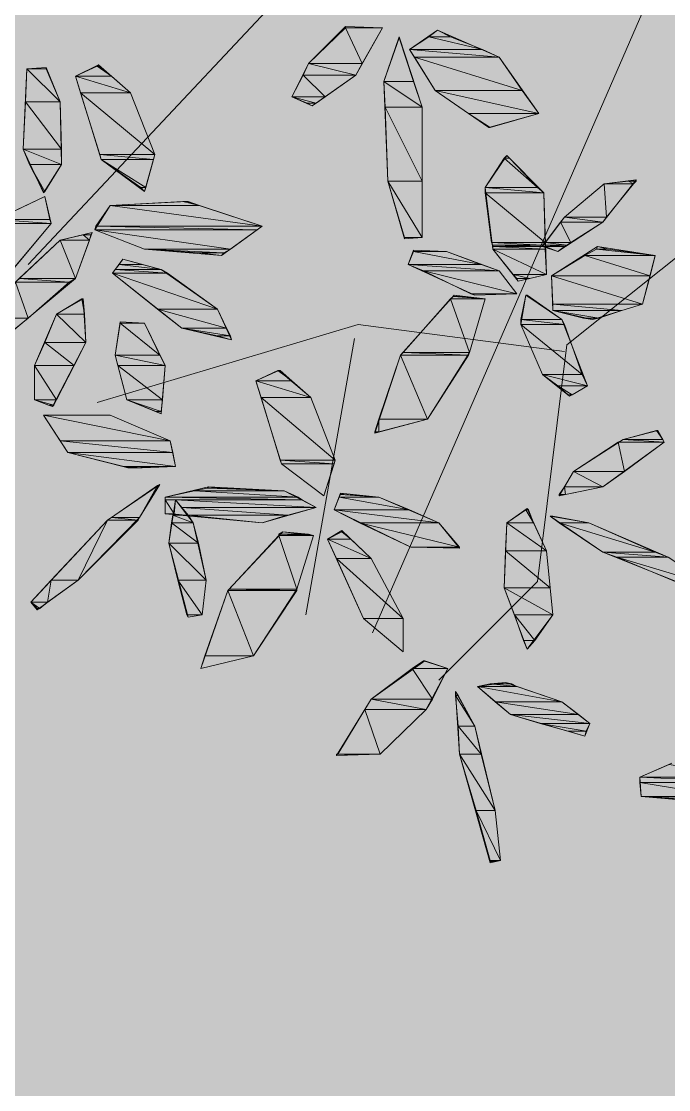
# Model space of a CAD drawing. Header units: metres. Extents: x 349703 to 349913, y 9282546 to 9282694.
# Drawn here: x 349734.64 to 349735.564, y 9282613.149 to 9282614.676 of the extents above; entities that cross this region are included whole.
import ezdxf

# ---------------------------------------------------------------- set-up
doc = ezdxf.new("R2010")
doc.units = ezdxf.units.M
doc.header["$LTSCALE"] = 0.25
doc.layers.add('AREA-VERDE', color=3, linetype='CONTINUOUS', lineweight=9)
doc.layers.add('ARQ-FONDO', color=253, linetype='CONTINUOUS', lineweight=9)

# ---------------------------------------------------------------- blocks, each defined once
blk = doc.blocks.new('ARBOL 1')
at = {"layer": 'ARQ-FONDO', "linetype": 'Continuous', "lineweight": -2}
for p, q in [((348214.4349, 9282663.469), (348213.9944, 9282662.4564)), ((348213.8427, 9282663.3447), (348213.5028, 9282662.9828)), ((348214.8461, 9282663.3264), (348214.2722, 9282662.8677)), ((348213.956, 9282663.3228), (348213.903, 9282663.2698)), ((348214.009, 9282663.3209), (348213.956, 9282663.3228)), ((348213.9707, 9282663.2533), (348214.009, 9282663.3209)), ((348214.0109, 9282663.2442), (348214.0328, 9282663.3081)), ((348214.0328, 9282663.3081), (348214.0657, 9282663.2076)), ((348214.0474, 9282663.2899), (348214.0876, 9282663.3173)), ((348214.0876, 9282663.3173), (348214.1754, 9282663.2789)), ((348214.084, 9282663.2314), (348214.0474, 9282663.2899)), ((348214.1754, 9282663.2789), (348214.232, 9282663.1985)), ((348213.4955, 9282663.1473), (348213.5009, 9282663.2624)), ((348213.5009, 9282663.2624), (348213.5284, 9282663.2643)), ((348213.5284, 9282663.2643), (348213.5485, 9282663.2149)), ((348213.5704, 9282663.2515), (348213.6033, 9282663.2679)), ((348213.6033, 9282663.2679), (348213.649, 9282663.2277)), ((348213.903, 9282663.2698), (348213.8793, 9282663.2222)), ((348213.607, 9282663.1327), (348213.5704, 9282663.2515)), ((348213.9085, 9282663.2094), (348213.9707, 9282663.2533)), ((348214.0164, 9282663.1016), (348214.0109, 9282663.2442)), ((348213.649, 9282663.2277), (348213.6837, 9282663.14)), ((348213.8793, 9282663.2222), (348213.9085, 9282663.2094)), ((348214.1607, 9282663.1784), (348214.084, 9282663.2314)), ((348213.5485, 9282663.2149), (348213.5503, 9282663.1254)), ((348214.0657, 9282663.2076), (348214.0657, 9282663.0212)), ((348214.232, 9282663.1985), (348214.1607, 9282663.1784)), ((348213.5247, 9282663.0852), (348213.4955, 9282663.1473)), ((348213.6837, 9282663.14), (348213.6691, 9282663.087)), ((348213.5503, 9282663.1254), (348213.5247, 9282663.0852)), ((348213.6691, 9282663.087), (348213.607, 9282663.1327)), ((348214.1553, 9282663.0925), (348214.1863, 9282663.1382)), ((348214.1863, 9282663.1382), (348214.2393, 9282663.0852)), ((348214.0401, 9282663.0194), (348214.0164, 9282663.1016)), ((348214.3252, 9282663.0979), (348214.2686, 9282663.0504)), ((348214.3234, 9282663.0431), (348214.3709, 9282663.1034)), ((348214.3709, 9282663.1034), (348214.3252, 9282663.0979)), ((348213.4571, 9282663.0468), (348213.5265, 9282663.0797)), ((348213.5265, 9282663.0797), (348213.5357, 9282663.0413)), ((348214.1662, 9282663.0047), (348214.1553, 9282663.0925)), ((348214.2393, 9282663.0852), (348214.243, 9282662.9682)), ((348213.5978, 9282663.0322), (348213.6197, 9282663.0669)), ((348213.6197, 9282663.0669), (348213.7294, 9282663.0724)), ((348213.7294, 9282663.0724), (348213.8372, 9282663.0376)), ((348214.2686, 9282663.0504), (348214.2375, 9282663.0084)), ((348213.5357, 9282663.0413), (348213.4644, 9282662.9554)), ((348213.8372, 9282663.0376), (348213.7788, 9282662.9956)), ((348214.2594, 9282663.0011), (348214.3234, 9282663.0431)), ((348213.5485, 9282663.0175), (348213.5942, 9282663.0285)), ((348213.5942, 9282663.0285), (348213.5704, 9282662.9627)), ((348213.6691, 9282663.0047), (348213.5978, 9282663.0322)), ((348214.0657, 9282663.0212), (348214.0401, 9282663.0194)), ((348213.4845, 9282662.9572), (348213.5485, 9282663.0175)), ((348213.7788, 9282662.9956), (348213.6691, 9282663.0047)), ((348214.0456, 9282662.9828), (348214.0529, 9282663.0029)), ((348214.0529, 9282663.0029), (348214.1004, 9282663.0011)), ((348214.2028, 9282662.959), (348214.1662, 9282663.0047)), ((348214.2375, 9282663.0084), (348214.2594, 9282663.0011)), ((348214.2503, 9282662.9664), (348214.3161, 9282663.0084)), ((348214.3161, 9282663.0084), (348214.3983, 9282662.9956)), ((348213.6234, 9282662.97), (348213.638, 9282662.9901)), ((348213.638, 9282662.9901), (348213.6929, 9282662.9755)), ((348214.1004, 9282663.0011), (348214.1754, 9282662.9737)), ((348214.3983, 9282662.9956), (348214.3801, 9282662.9261)), ((348213.6929, 9282662.9755), (348213.7733, 9282662.9188)), ((348214.1406, 9282662.9389), (348214.0456, 9282662.9828)), ((348214.1754, 9282662.9737), (348214.2009, 9282662.9408)), ((348213.5704, 9282662.9627), (348213.4808, 9282662.8878)), ((348213.7221, 9282662.8914), (348213.6234, 9282662.97)), ((348214.243, 9282662.9682), (348214.2028, 9282662.959)), ((348214.2521, 9282662.917), (348214.2503, 9282662.9664)), ((348213.543, 9282662.9115), (348213.5814, 9282662.9335)), ((348213.5814, 9282662.9335), (348213.585, 9282662.8713)), ((348214.1114, 9282662.9389), (348214.0346, 9282662.853)), ((348214.1553, 9282662.9335), (348214.1114, 9282662.9389)), ((348214.1333, 9282662.8567), (348214.1553, 9282662.9335)), ((348214.2009, 9282662.9408), (348214.1406, 9282662.9389)), ((348214.2064, 9282662.8969), (348214.2137, 9282662.9389)), ((348214.2137, 9282662.9389), (348214.2649, 9282662.9042)), ((348213.5119, 9282662.8384), (348213.543, 9282662.9115)), ((348213.7733, 9282662.9188), (348213.7934, 9282662.875)), ((348214.3088, 9282662.9042), (348214.2521, 9282662.917)), ((348214.3801, 9282662.9261), (348214.3088, 9282662.9042)), ((348213.9743, 9282662.8969), (348213.6015, 9282662.7854)), ((348213.6271, 9282662.853), (348213.6344, 9282662.9006)), ((348213.6344, 9282662.9006), (348213.6691, 9282662.8987)), ((348213.6691, 9282662.8987), (348213.6983, 9282662.8384)), ((348214.2686, 9282662.8585), (348213.9743, 9282662.8969)), ((348214.2375, 9282662.8256), (348214.2064, 9282662.8969)), ((348214.2649, 9282662.9042), (348214.3015, 9282662.8092)), ((348213.7934, 9282662.875), (348213.7221, 9282662.8914)), ((348213.585, 9282662.8713), (348213.5375, 9282662.7799)), ((348213.9688, 9282662.8768), (348213.8994, 9282662.482)), ((348214.2722, 9282662.8677), (348214.2302, 9282662.5295)), ((348213.6435, 9282662.7891), (348213.6271, 9282662.853)), ((348214.0346, 9282662.853), (348213.9981, 9282662.7416)), ((348214.073, 9282662.7617), (348214.1333, 9282662.8567)), ((348213.5119, 9282662.7891), (348213.5119, 9282662.8384)), ((348213.6983, 9282662.8384), (348213.6929, 9282662.769)), ((348213.8281, 9282662.8165), (348213.861, 9282662.8311)), ((348213.861, 9282662.8311), (348213.9067, 9282662.7927)), ((348214.2759, 9282662.7946), (348214.2375, 9282662.8256)), ((348213.8647, 9282662.6977), (348213.8281, 9282662.8165)), ((348214.3015, 9282662.8092), (348214.2759, 9282662.7946)), ((348213.5375, 9282662.7799), (348213.5119, 9282662.7891)), ((348213.6929, 9282662.769), (348213.6435, 9282662.7891)), ((348213.9067, 9282662.7927), (348213.9414, 9282662.7032)), ((348213.5247, 9282662.7671), (348213.5594, 9282662.7141)), ((348213.6197, 9282662.7671), (348213.5247, 9282662.7671)), ((348213.7056, 9282662.7306), (348213.6197, 9282662.7671)), ((348213.9981, 9282662.7416), (348214.073, 9282662.7617)), ((348214.402, 9282662.7452), (348214.3526, 9282662.7324)), ((348214.4111, 9282662.7288), (348214.402, 9282662.7452)), ((348213.713, 9282662.694), (348213.7056, 9282662.7306)), ((348214.3526, 9282662.7324), (348214.2814, 9282662.6867)), ((348214.3234, 9282662.6648), (348214.4111, 9282662.7288)), ((348213.5594, 9282662.7141), (348213.6472, 9282662.6922)), ((348213.925, 9282662.652), (348213.8647, 9282662.6977)), ((348213.9414, 9282662.7032), (348213.925, 9282662.652)), ((348213.6472, 9282662.6922), (348213.713, 9282662.694)), ((348214.2814, 9282662.6867), (348214.2613, 9282662.652)), ((348213.691, 9282662.6684), (348213.6161, 9282662.6173)), ((348213.6618, 9282662.6209), (348213.691, 9282662.6684)), ((348213.6983, 9282662.6502), (348213.7605, 9282662.6648)), ((348213.7605, 9282662.6648), (348213.8683, 9282662.6593)), ((348213.8683, 9282662.6593), (348213.914, 9282662.6355)), ((348213.9396, 9282662.6319), (348213.9487, 9282662.6557)), ((348213.9487, 9282662.6557), (348214.0036, 9282662.6502)), ((348214.2613, 9282662.652), (348214.3234, 9282662.6648)), ((348213.6983, 9282662.6264), (348213.6983, 9282662.6502)), ((348213.713, 9282662.6465), (348213.7038, 9282662.5844)), ((348213.7385, 9282662.6136), (348213.713, 9282662.6465)), ((348214.0036, 9282662.6502), (348214.0895, 9282662.6136)), ((348213.8372, 9282662.6136), (348213.6983, 9282662.6264)), ((348213.914, 9282662.6355), (348213.8372, 9282662.6136)), ((348214.0493, 9282662.5789), (348213.9396, 9282662.6319)), ((348214.2156, 9282662.6337), (348214.1863, 9282662.6136)), ((348214.243, 9282662.5734), (348214.2156, 9282662.6337)), ((348214.2485, 9282662.6228), (348214.3234, 9282662.5716)), ((348214.3033, 9282662.6136), (348214.2485, 9282662.6228)), ((348213.6161, 9282662.6173), (348213.5064, 9282662.5003)), ((348213.5741, 9282662.5314), (348213.6618, 9282662.6209)), ((348213.7568, 9282662.5314), (348213.7385, 9282662.6136)), ((348214.0895, 9282662.6136), (348214.1187, 9282662.5771)), ((348214.1863, 9282662.6136), (348214.1827, 9282662.5204)), ((348214.4166, 9282662.5643), (348214.3033, 9282662.6136)), ((348213.8665, 9282662.6008), (348213.7879, 9282662.5167)), ((348213.9103, 9282662.5953), (348213.8665, 9282662.6008)), ((348213.8866, 9282662.5186), (348213.9103, 9282662.5953)), ((348213.9305, 9282662.5899), (348213.9506, 9282662.6026)), ((348213.9506, 9282662.6026), (348213.9926, 9282662.5624)), ((348213.7038, 9282662.5844), (348213.7312, 9282662.4784)), ((348213.9816, 9282662.4765), (348213.9305, 9282662.5899)), ((348214.1187, 9282662.5771), (348214.0493, 9282662.5789)), ((348213.9926, 9282662.5624), (348214.0383, 9282662.4765)), ((348214.2521, 9282662.482), (348214.243, 9282662.5734)), ((348214.3234, 9282662.5716), (348214.4733, 9282662.5113)), ((348214.4788, 9282662.5241), (348214.4166, 9282662.5643)), ((348213.5156, 9282662.4893), (348213.5741, 9282662.5314)), ((348213.7513, 9282662.482), (348213.7568, 9282662.5314)), ((348214.2302, 9282662.5295), (348214.0895, 9282662.3888)), ((348213.7879, 9282662.5167), (348213.7495, 9282662.4053)), ((348213.8244, 9282662.4235), (348213.8866, 9282662.5186)), ((348214.1827, 9282662.5204), (348214.2156, 9282662.4327)), ((348213.5064, 9282662.5003), (348213.5156, 9282662.4893)), ((348213.7312, 9282662.4784), (348213.7513, 9282662.482)), ((348214.0383, 9282662.429), (348213.9816, 9282662.4765)), ((348214.0383, 9282662.4765), (348214.0383, 9282662.429)), ((348214.2156, 9282662.4327), (348214.2521, 9282662.482)), ((348213.7495, 9282662.4053), (348213.8244, 9282662.4235)), ((348214.0694, 9282662.4162), (348213.9926, 9282662.3614)), ((348214.1023, 9282662.4053), (348214.0694, 9282662.4162)), ((348214.0712, 9282662.3468), (348214.1023, 9282662.4053)), ((348214.1845, 9282662.3852), (348214.1443, 9282662.3797)), ((348214.1443, 9282662.3797), (348214.1918, 9282662.3395)), ((348214.2649, 9282662.3577), (348214.1845, 9282662.3852)), ((348214.1132, 9282662.3724), (348214.1187, 9282662.2828)), ((348214.1406, 9282662.323), (348214.1132, 9282662.3724)), ((348213.9926, 9282662.3614), (348213.9432, 9282662.281)), ((348214.0054, 9282662.2828), (348214.0712, 9282662.3468)), ((348214.3051, 9282662.3267), (348214.2649, 9282662.3577)), ((348214.1918, 9282662.3395), (348214.2978, 9282662.3084)), ((348214.1699, 9282662.2024), (348214.1406, 9282662.323)), ((348214.2978, 9282662.3084), (348214.3051, 9282662.3267)), ((348213.9432, 9282662.281), (348214.0054, 9282662.2828)), ((348214.1187, 9282662.2828), (348214.1626, 9282662.1275)), ((348214.3764, 9282662.2499), (348214.4221, 9282662.27)), ((348214.3782, 9282662.2225), (348214.3764, 9282662.2499)), ((348214.4806, 9282662.2134), (348214.3782, 9282662.2225)), ((348214.1772, 9282662.1311), (348214.1699, 9282662.2024)), ((348214.1626, 9282662.1275), (348214.1772, 9282662.1311))]:
    blk.add_line(p, q, dxfattribs=at)
for points in [[(348213.956, 9282663.3209), (348213.9798, 9282663.2698), (348213.903, 9282663.2698)], [(348213.956, 9282663.3228), (348214.009, 9282663.3209), (348213.956, 9282663.3209)], [(348214.009, 9282663.3209), (348213.956, 9282663.3209), (348213.9798, 9282663.2698)], [(348214.0328, 9282663.3081), (348214.0328, 9282663.3063), (348214.0328, 9282663.3063)], [(348214.0748, 9282663.3081), (348214.1516, 9282663.2899), (348214.0474, 9282663.2899)], [(348214.0876, 9282663.3173), (348214.1059, 9282663.3081), (348214.0748, 9282663.3081)], [(348214.1059, 9282663.3081), (348214.0748, 9282663.3081), (348214.1516, 9282663.2899)], [(348214.0328, 9282663.3063), (348214.0529, 9282663.2442), (348214.0109, 9282663.2442)], [(348214.0529, 9282663.2442), (348214.0328, 9282663.3063)], [(348214.1516, 9282663.2899), (348214.0474, 9282663.2899), (348214.1754, 9282663.2789)], [(348214.0474, 9282663.2899), (348214.1754, 9282663.2789), (348214.0547, 9282663.2789)], [(348214.1754, 9282663.2789), (348214.0547, 9282663.2789), (348214.2083, 9282663.2314)], [(348214.0547, 9282663.2789), (348214.2083, 9282663.2314), (348214.084, 9282663.2314)], [(348213.5009, 9282663.2624), (348213.5485, 9282663.2149), (348213.4991, 9282663.2149)], [(348213.5284, 9282663.2643), (348213.5284, 9282663.2624), (348213.5009, 9282663.2624)], [(348213.5284, 9282663.2624), (348213.5009, 9282663.2624), (348213.5485, 9282663.2149)], [(348213.6015, 9282663.2661), (348213.6216, 9282663.2515), (348213.5704, 9282663.2515)], [(348213.6033, 9282663.2679), (348213.6033, 9282663.2661), (348213.6015, 9282663.2661)], [(348213.6033, 9282663.2661), (348213.6015, 9282663.2661), (348213.6216, 9282663.2515)], [(348213.903, 9282663.2698), (348213.9707, 9282663.2533), (348213.8957, 9282663.2533)], [(348213.9798, 9282663.2698), (348213.903, 9282663.2698), (348213.9707, 9282663.2533)], [(348213.6216, 9282663.2515), (348213.5704, 9282663.2515), (348213.649, 9282663.2277)], [(348213.5704, 9282663.2515), (348213.649, 9282663.2277), (348213.5777, 9282663.2277)], [(348213.8957, 9282663.2533), (348213.9268, 9282663.2222), (348213.8793, 9282663.2222)], [(348213.9707, 9282663.2533), (348213.8957, 9282663.2533), (348213.9268, 9282663.2222)], [(348214.0529, 9282663.2442), (348214.0109, 9282663.2442), (348214.0657, 9282663.2076)], [(348214.0109, 9282663.2442), (348214.0657, 9282663.2076), (348214.0127, 9282663.2076)], [(348213.649, 9282663.2277), (348213.5777, 9282663.2277), (348213.6837, 9282663.14)], [(348213.5777, 9282663.2277), (348213.6837, 9282663.14), (348213.6051, 9282663.14)], [(348213.8793, 9282663.2222), (348213.9012, 9282663.2131), (348213.914, 9282663.2131)], [(348213.8793, 9282663.2222), (348213.9268, 9282663.2222), (348213.914, 9282663.2131)], [(348214.2083, 9282663.2314), (348214.084, 9282663.2314), (348214.232, 9282663.1985)], [(348214.084, 9282663.2314), (348214.232, 9282663.1985), (348214.1315, 9282663.1985)], [(348213.4991, 9282663.2149), (348213.5503, 9282663.1473), (348213.4955, 9282663.1473)], [(348213.5485, 9282663.2149), (348213.4991, 9282663.2149), (348213.5503, 9282663.1473)], [(348213.9012, 9282663.2131), (348213.914, 9282663.2131), (348213.9085, 9282663.2094)], [(348214.0657, 9282663.2076), (348214.0127, 9282663.2076), (348214.0657, 9282663.1016)], [(348214.0127, 9282663.2076), (348214.0657, 9282663.1016), (348214.0164, 9282663.1016)], [(348214.232, 9282663.1985), (348214.1315, 9282663.1985), (348214.1626, 9282663.1784)], [(348214.1315, 9282663.1985), (348214.1626, 9282663.1784), (348214.1607, 9282663.1784)], [(348214.1607, 9282663.1784), (348214.1626, 9282663.1784), (348214.1626, 9282663.1784)], [(348213.5503, 9282663.1473), (348213.4955, 9282663.1473), (348213.5503, 9282663.1254)], [(348213.4955, 9282663.1473), (348213.5503, 9282663.1254), (348213.5046, 9282663.1254)], [(348213.6837, 9282663.14), (348213.6051, 9282663.14), (348213.6819, 9282663.1327)], [(348213.6051, 9282663.14), (348213.6819, 9282663.1327), (348213.607, 9282663.1327)], [(348213.5046, 9282663.1254), (348213.5247, 9282663.087), (348213.5265, 9282663.087)], [(348213.5046, 9282663.1254), (348213.5503, 9282663.1254), (348213.5265, 9282663.087)], [(348213.6819, 9282663.1327), (348213.607, 9282663.1327), (348213.6709, 9282663.0925)], [(348213.607, 9282663.1327), (348213.6709, 9282663.0925), (348213.6636, 9282663.0925)], [(348214.1827, 9282663.1345), (348214.2302, 9282663.0925), (348214.1553, 9282663.0925)], [(348214.1863, 9282663.1382), (348214.19, 9282663.1345), (348214.1827, 9282663.1345)], [(348214.19, 9282663.1345), (348214.1827, 9282663.1345), (348214.2302, 9282663.0925)], [(348214.0657, 9282663.1016), (348214.0164, 9282663.1016), (348214.0657, 9282663.0212)], [(348214.0164, 9282663.1016), (348214.0657, 9282663.0212), (348214.0401, 9282663.0212)], [(348214.3252, 9282663.0979), (348214.3289, 9282663.0504), (348214.2686, 9282663.0504)], [(348214.36, 9282663.1016), (348214.3673, 9282663.0979), (348214.3252, 9282663.0979)], [(348214.3673, 9282663.0979), (348214.3252, 9282663.0979), (348214.3289, 9282663.0504)], [(348214.3709, 9282663.1034), (348214.3709, 9282663.1016), (348214.36, 9282663.1016)], [(348214.3709, 9282663.1016), (348214.36, 9282663.1016), (348214.3673, 9282663.0979)], [(348213.5265, 9282663.0797), (348213.5338, 9282663.0468), (348213.4571, 9282663.0468)], [(348213.5247, 9282663.087), (348213.5265, 9282663.087), (348213.5247, 9282663.0852)], [(348213.5265, 9282663.0797), (348213.5265, 9282663.0797)], [(348213.5338, 9282663.0468), (348213.5265, 9282663.0797)], [(348213.6636, 9282663.0925), (348213.6709, 9282663.0925), (348213.6691, 9282663.087)], [(348214.2302, 9282663.0925), (348214.1553, 9282663.0925), (348214.2393, 9282663.0852)], [(348214.1553, 9282663.0925), (348214.2393, 9282663.0852), (348214.1553, 9282663.0852)], [(348214.2393, 9282663.0852), (348214.1553, 9282663.0852), (348214.2412, 9282663.0139)], [(348214.1553, 9282663.0852), (348214.2412, 9282663.0139), (348214.1644, 9282663.0139)], [(348213.6197, 9282663.0669), (348213.8372, 9282663.0376), (348213.5996, 9282663.0376)], [(348213.7239, 9282663.0724), (348213.7477, 9282663.0669), (348213.6197, 9282663.0669)], [(348213.7477, 9282663.0669), (348213.6197, 9282663.0669), (348213.8372, 9282663.0376)], [(348213.7294, 9282663.0724), (348213.7312, 9282663.0724), (348213.7239, 9282663.0724)], [(348213.7312, 9282663.0724), (348213.7239, 9282663.0724), (348213.7477, 9282663.0669)], [(348214.2686, 9282663.0504), (348214.3234, 9282663.0431), (348214.2631, 9282663.0431)], [(348214.3289, 9282663.0504), (348214.2686, 9282663.0504), (348214.3234, 9282663.0431)], [(348213.4571, 9282663.0468), (348213.5357, 9282663.0413), (348213.4516, 9282663.0413)], [(348213.5357, 9282663.0413), (348213.4516, 9282663.0413), (348213.479, 9282662.9737)], [(348213.5338, 9282663.0468), (348213.4571, 9282663.0468), (348213.5357, 9282663.0413)], [(348213.5996, 9282663.0376), (348213.8299, 9282663.0322), (348213.5978, 9282663.0322)], [(348213.8372, 9282663.0376), (348213.5996, 9282663.0376), (348213.8299, 9282663.0322)], [(348214.2631, 9282663.0431), (348214.2777, 9282663.0139), (348214.2412, 9282663.0139)], [(348214.3234, 9282663.0431), (348214.2631, 9282663.0431), (348214.2777, 9282663.0139)], [(348213.5814, 9282663.0248), (348213.5905, 9282663.0175), (348213.5485, 9282663.0175)], [(348213.5942, 9282663.0285), (348213.5923, 9282663.0248), (348213.5814, 9282663.0248)], [(348213.5923, 9282663.0248), (348213.5814, 9282663.0248), (348213.5905, 9282663.0175)], [(348213.8299, 9282663.0322), (348213.5978, 9282663.0322), (348213.7916, 9282663.0047)], [(348213.5978, 9282663.0322), (348213.7916, 9282663.0047), (348213.6691, 9282663.0047)], [(348214.0401, 9282663.0212), (348214.0657, 9282663.0212), (348214.0401, 9282663.0194)], [(348213.5485, 9282663.0175), (348213.5704, 9282662.9627), (348213.49, 9282662.9627)], [(348213.5905, 9282663.0175), (348213.5485, 9282663.0175), (348213.5704, 9282662.9627)], [(348213.7916, 9282663.0047), (348213.6691, 9282663.0047), (348213.7824, 9282662.9993)], [(348213.6691, 9282663.0047), (348213.7824, 9282662.9993), (348213.7477, 9282662.9993)], [(348214.0529, 9282663.0029), (348214.1004, 9282663.0011), (348214.0529, 9282663.0011)], [(348214.2412, 9282663.0139), (348214.1644, 9282663.0139), (348214.2375, 9282663.0102)], [(348214.1644, 9282663.0139), (348214.2375, 9282663.0102), (348214.1662, 9282663.0102)], [(348214.2375, 9282663.0102), (348214.1662, 9282663.0102), (348214.2375, 9282663.0084)], [(348214.1662, 9282663.0102), (348214.2375, 9282663.0084), (348214.1662, 9282663.0084)], [(348214.2412, 9282663.0084), (348214.2412, 9282663.0084), (348214.1662, 9282663.0084)], [(348214.2412, 9282663.0084), (348214.1662, 9282663.0084), (348214.2375, 9282663.0084)], [(348214.1662, 9282663.0084), (348214.2412, 9282663.0084), (348214.2412, 9282663.0084)], [(348214.2412, 9282663.0084), (348214.2412, 9282663.0084), (348214.1662, 9282663.0084)], [(348214.2412, 9282663.0084), (348214.1662, 9282663.0084), (348214.2412, 9282663.0047)], [(348214.1662, 9282663.0084), (348214.2412, 9282663.0047), (348214.1662, 9282663.0047)], [(348214.2412, 9282663.0047), (348214.1662, 9282663.0047), (348214.243, 9282662.9682)], [(348214.1662, 9282663.0047), (348214.243, 9282662.9682), (348214.1955, 9282662.9682)], [(348214.2777, 9282663.0139), (348214.2412, 9282663.0139), (348214.2722, 9282663.0102)], [(348214.2412, 9282663.0139), (348214.2722, 9282663.0102), (348214.2412, 9282663.0102)], [(348214.2722, 9282663.0102), (348214.2412, 9282663.0102), (348214.2686, 9282663.0084)], [(348214.2412, 9282663.0102), (348214.2686, 9282663.0084), (348214.2412, 9282663.0084)], [(348214.2412, 9282663.0084), (348214.2686, 9282663.0084), (348214.2686, 9282663.0084)], [(348214.2686, 9282663.0084), (348214.2686, 9282663.0084), (348214.2412, 9282663.0084)], [(348214.2686, 9282663.0084), (348214.2412, 9282663.0084), (348214.2594, 9282663.0011)], [(348214.2412, 9282663.0084), (348214.2594, 9282663.0011), (348214.2594, 9282663.0011)], [(348214.3143, 9282663.0047), (348214.3983, 9282662.9956), (348214.2978, 9282662.9956)], [(348214.3161, 9282663.0084), (348214.3307, 9282663.0047), (348214.3143, 9282663.0047)], [(348214.3307, 9282663.0047), (348214.3143, 9282663.0047), (348214.3983, 9282662.9956)], [(348213.638, 9282662.9901), (348213.6654, 9282662.9828), (348213.6325, 9282662.9828)], [(348213.7477, 9282662.9993), (348213.7824, 9282662.9993), (348213.7788, 9282662.9956)], [(348214.0529, 9282663.0011), (348214.1498, 9282662.9828), (348214.0456, 9282662.9828)], [(348214.1004, 9282663.0011), (348214.0529, 9282663.0011), (348214.1498, 9282662.9828)], [(348214.2978, 9282662.9956), (348214.391, 9282662.9664), (348214.2503, 9282662.9664)], [(348214.2594, 9282663.0011), (348214.2594, 9282663.0011)], [(348214.3983, 9282662.9956), (348214.2978, 9282662.9956), (348214.391, 9282662.9664)], [(348213.6271, 9282662.9755), (348213.702, 9282662.97), (348213.6234, 9282662.97)], [(348213.6325, 9282662.9828), (348213.6929, 9282662.9755), (348213.6271, 9282662.9755)], [(348213.6929, 9282662.9755), (348213.6271, 9282662.9755), (348213.702, 9282662.97)], [(348213.6654, 9282662.9828), (348213.6325, 9282662.9828), (348213.6929, 9282662.9755)], [(348214.1498, 9282662.9828), (348214.0456, 9282662.9828), (348214.1754, 9282662.9737)], [(348214.0456, 9282662.9828), (348214.1754, 9282662.9737), (348214.0675, 9282662.9737)], [(348214.0675, 9282662.9737), (348214.1352, 9282662.9408), (348214.2009, 9282662.9408)], [(348214.0675, 9282662.9737), (348214.1754, 9282662.9737), (348214.2009, 9282662.9408)], [(348213.4845, 9282662.9572), (348213.5028, 9282662.906), (348213.4626, 9282662.906)], [(348213.49, 9282662.9627), (348213.5613, 9282662.9572), (348213.4845, 9282662.9572)], [(348213.5613, 9282662.9572), (348213.4845, 9282662.9572), (348213.5028, 9282662.906)], [(348213.5704, 9282662.9627), (348213.49, 9282662.9627), (348213.5613, 9282662.9572)], [(348213.702, 9282662.97), (348213.6234, 9282662.97), (348213.7733, 9282662.9188)], [(348213.6234, 9282662.97), (348213.7733, 9282662.9188), (348213.6874, 9282662.9188)], [(348214.1955, 9282662.9682), (348214.2009, 9282662.9627), (348214.2192, 9282662.9627)], [(348214.1955, 9282662.9682), (348214.243, 9282662.9682), (348214.2192, 9282662.9627)], [(348214.2009, 9282662.9627), (348214.2192, 9282662.9627), (348214.2028, 9282662.959)], [(348214.391, 9282662.9664), (348214.2503, 9282662.9664), (348214.3801, 9282662.9261)], [(348214.2503, 9282662.9664), (348214.3801, 9282662.9261), (348214.2521, 9282662.9261)], [(348213.5795, 9282662.9335), (348213.5832, 9282662.9115), (348213.543, 9282662.9115)], [(348213.5814, 9282662.9335), (348213.5795, 9282662.9335), (348213.5795, 9282662.9335)], [(348213.5814, 9282662.9335), (348213.5795, 9282662.9335), (348213.5832, 9282662.9115)], [(348214.1059, 9282662.9335), (348214.1333, 9282662.8567), (348214.0383, 9282662.8567)], [(348214.1096, 9282662.9371), (348214.1553, 9282662.9335), (348214.1059, 9282662.9335)], [(348214.1553, 9282662.9335), (348214.1059, 9282662.9335), (348214.1333, 9282662.8567)], [(348214.1114, 9282662.9389), (348214.1242, 9282662.9371), (348214.1096, 9282662.9371)], [(348214.1242, 9282662.9371), (348214.1096, 9282662.9371), (348214.1553, 9282662.9335)], [(348214.1352, 9282662.9408), (348214.2009, 9282662.9408), (348214.1406, 9282662.9389)], [(348214.2137, 9282662.9389), (348214.2649, 9282662.9042), (348214.2064, 9282662.9042)], [(348214.2137, 9282662.9389), (348214.2156, 9282662.9389), (348214.2156, 9282662.9389)], [(348214.2156, 9282662.9389), (348214.2137, 9282662.9389), (348214.2649, 9282662.9042)], [(348213.543, 9282662.9115), (348213.585, 9282662.8713), (348213.5265, 9282662.8713)], [(348213.5832, 9282662.9115), (348213.543, 9282662.9115), (348213.585, 9282662.8713)], [(348213.7733, 9282662.9188), (348213.6874, 9282662.9188), (348213.7861, 9282662.8914)], [(348213.6874, 9282662.9188), (348213.7861, 9282662.8914), (348213.7221, 9282662.8914)], [(348214.3801, 9282662.9261), (348214.2521, 9282662.9261), (348214.3508, 9282662.917)], [(348214.2521, 9282662.9261), (348214.3508, 9282662.917), (348214.2521, 9282662.917)], [(348214.3508, 9282662.917), (348214.2521, 9282662.917), (348214.3179, 9282662.906)], [(348214.2521, 9282662.917), (348214.3179, 9282662.906), (348214.296, 9282662.906)], [(348213.4626, 9282662.906), (348213.5028, 9282662.906), (348213.4827, 9282662.8896)], [(348213.6344, 9282662.8987), (348213.691, 9282662.853), (348213.6271, 9282662.853)], [(348213.6344, 9282662.9006), (348213.6691, 9282662.8987), (348213.6344, 9282662.8987)], [(348213.6691, 9282662.8987), (348213.6344, 9282662.8987), (348213.691, 9282662.853)], [(348214.2649, 9282662.9042), (348214.2064, 9282662.9042), (348214.2686, 9282662.8969)], [(348214.2064, 9282662.9042), (348214.2686, 9282662.8969), (348214.2064, 9282662.8969)], [(348214.2686, 9282662.8969), (348214.2064, 9282662.8969), (348214.2942, 9282662.8256)], [(348214.2064, 9282662.8969), (348214.2942, 9282662.8256), (348214.2375, 9282662.8256)], [(348214.296, 9282662.906), (348214.3179, 9282662.906), (348214.3088, 9282662.9042)], [(348213.7221, 9282662.8914), (348213.7733, 9282662.8805), (348213.7916, 9282662.8805)], [(348213.7221, 9282662.8914), (348213.7861, 9282662.8914), (348213.7916, 9282662.8805)], [(348213.7733, 9282662.8805), (348213.7916, 9282662.8805), (348213.7934, 9282662.875)], [(348213.5265, 9282662.8713), (348213.5686, 9282662.8384), (348213.5119, 9282662.8384)], [(348213.585, 9282662.8713), (348213.5265, 9282662.8713), (348213.5686, 9282662.8384)], [(348213.691, 9282662.853), (348213.6271, 9282662.853), (348213.6983, 9282662.8384)], [(348213.6271, 9282662.853), (348213.6983, 9282662.8384), (348213.6307, 9282662.8384)], [(348214.0346, 9282662.853), (348214.073, 9282662.7617), (348214.0036, 9282662.7617)], [(348214.0383, 9282662.8567), (348214.1315, 9282662.853), (348214.0346, 9282662.853)], [(348214.1315, 9282662.853), (348214.0346, 9282662.853), (348214.073, 9282662.7617)], [(348214.1333, 9282662.8567), (348214.0383, 9282662.8567), (348214.1315, 9282662.853)], [(348213.5686, 9282662.8384), (348213.5119, 9282662.8384), (348213.543, 9282662.7891)], [(348213.5119, 9282662.8384), (348213.543, 9282662.7891), (348213.5119, 9282662.7891)], [(348213.6983, 9282662.8384), (348213.6307, 9282662.8384), (348213.6947, 9282662.7891)], [(348213.6307, 9282662.8384), (348213.6947, 9282662.7891), (348213.6435, 9282662.7891)], [(348213.8592, 9282662.8311), (348213.8793, 9282662.8165), (348213.8281, 9282662.8165)], [(348213.861, 9282662.8311), (348213.8628, 9282662.8311), (348213.8592, 9282662.8311)], [(348213.8628, 9282662.8311), (348213.8592, 9282662.8311), (348213.8793, 9282662.8165)], [(348214.2942, 9282662.8256), (348214.2375, 9282662.8256), (348214.3015, 9282662.8092)], [(348214.2375, 9282662.8256), (348214.3015, 9282662.8092), (348214.2594, 9282662.8092)], [(348213.8793, 9282662.8165), (348213.8281, 9282662.8165), (348213.9067, 9282662.7927)], [(348213.8281, 9282662.8165), (348213.9067, 9282662.7927), (348213.8354, 9282662.7927)], [(348214.3015, 9282662.8092), (348214.2594, 9282662.8092), (348214.2795, 9282662.7964)], [(348214.2594, 9282662.8092), (348214.2795, 9282662.7964), (348214.2741, 9282662.7964)], [(348213.543, 9282662.7891), (348213.5119, 9282662.7891), (348213.5393, 9282662.7818)], [(348213.5119, 9282662.7891), (348213.5393, 9282662.7818), (348213.532, 9282662.7818)], [(348213.6947, 9282662.7891), (348213.6435, 9282662.7891), (348213.6929, 9282662.7726)], [(348213.6435, 9282662.7891), (348213.6929, 9282662.7726), (348213.6855, 9282662.7726)], [(348213.9067, 9282662.7927), (348213.8354, 9282662.7927), (348213.9414, 9282662.7032)], [(348213.8354, 9282662.7927), (348213.9414, 9282662.7032), (348213.8628, 9282662.7032)], [(348214.2741, 9282662.7964), (348214.2795, 9282662.7964), (348214.2759, 9282662.7946)], [(348213.532, 9282662.7818), (348213.5393, 9282662.7818), (348213.5375, 9282662.7799)], [(348213.5247, 9282662.7671), (348213.6197, 9282662.7671), (348213.6197, 9282662.7671)], [(348213.6197, 9282662.7671), (348213.5247, 9282662.7671), (348213.7056, 9282662.7306)], [(348213.5247, 9282662.7671), (348213.7056, 9282662.7306), (348213.5485, 9282662.7306)], [(348213.6855, 9282662.7726), (348213.6929, 9282662.7726), (348213.6929, 9282662.769)], [(348214.0036, 9282662.7617), (348214.0036, 9282662.7434), (348213.9981, 9282662.7434)], [(348214.073, 9282662.7617), (348214.0036, 9282662.7617), (348214.0036, 9282662.7434)], [(348213.9981, 9282662.7434), (348214.0036, 9282662.7434), (348213.9981, 9282662.7416)], [(348214.4002, 9282662.7452), (348214.4093, 9282662.7324), (348214.3526, 9282662.7324)], [(348214.402, 9282662.7452), (348214.4002, 9282662.7452), (348214.4002, 9282662.7452)], [(348214.402, 9282662.7452), (348214.4002, 9282662.7452), (348214.4093, 9282662.7324)], [(348213.7056, 9282662.7306), (348213.5485, 9282662.7306), (348213.7093, 9282662.7141)], [(348213.5485, 9282662.7306), (348213.7093, 9282662.7141), (348213.5594, 9282662.7141)], [(348214.3453, 9282662.7288), (348214.3545, 9282662.6867), (348214.2814, 9282662.6867)], [(348214.3526, 9282662.7324), (348214.4111, 9282662.7288), (348214.3453, 9282662.7288)], [(348214.4111, 9282662.7288), (348214.3453, 9282662.7288), (348214.3545, 9282662.6867)], [(348214.4093, 9282662.7324), (348214.3526, 9282662.7324), (348214.4111, 9282662.7288)], [(348213.7093, 9282662.7141), (348213.5594, 9282662.7141), (348213.713, 9282662.694)], [(348213.5594, 9282662.7141), (348213.713, 9282662.694), (348213.638, 9282662.694)], [(348213.9414, 9282662.7032), (348213.8628, 9282662.7032), (348213.9396, 9282662.6977)], [(348213.8628, 9282662.7032), (348213.9396, 9282662.6977), (348213.8647, 9282662.6977)], [(348213.9396, 9282662.6977), (348213.8647, 9282662.6977), (348213.925, 9282662.652)], [(348213.8647, 9282662.6977), (348213.925, 9282662.652), (348213.925, 9282662.652)], [(348213.713, 9282662.694), (348213.638, 9282662.694), (348213.6654, 9282662.6922)], [(348213.638, 9282662.694), (348213.6654, 9282662.6922), (348213.6453, 9282662.6922)], [(348213.6453, 9282662.6922), (348213.6654, 9282662.6922), (348213.6472, 9282662.6922)], [(348214.2814, 9282662.6867), (348214.3234, 9282662.6648), (348214.2686, 9282662.6648)], [(348214.3545, 9282662.6867), (348214.2814, 9282662.6867), (348214.3234, 9282662.6648)], [(348213.691, 9282662.6684), (348213.6892, 9282662.6666), (348213.6874, 9282662.6666)], [(348213.6874, 9282662.6666), (348213.6618, 9282662.6209), (348213.6216, 9282662.6209)], [(348213.6892, 9282662.6666), (348213.6874, 9282662.6666), (348213.6618, 9282662.6209)], [(348213.7404, 9282662.6593), (348213.8884, 9282662.6502), (348213.6983, 9282662.6502)], [(348213.7587, 9282662.663), (348213.8683, 9282662.6593), (348213.7404, 9282662.6593)], [(348213.8683, 9282662.6593), (348213.7404, 9282662.6593), (348213.8884, 9282662.6502)], [(348213.7605, 9282662.6648), (348213.7769, 9282662.663), (348213.7587, 9282662.663)], [(348213.7769, 9282662.663), (348213.7587, 9282662.663), (348213.8683, 9282662.6593)], [(348213.925, 9282662.652), (348213.925, 9282662.652)], [(348213.9487, 9282662.6538), (348214.0036, 9282662.6502), (348213.9469, 9282662.6502)], [(348213.9487, 9282662.6557), (348213.9542, 9282662.6538), (348213.9487, 9282662.6538)], [(348213.9542, 9282662.6538), (348213.9487, 9282662.6538), (348214.0036, 9282662.6502)], [(348214.2686, 9282662.6648), (348214.2704, 9282662.6538), (348214.2613, 9282662.6538)], [(348214.2613, 9282662.6538), (348214.2704, 9282662.6538), (348214.2613, 9282662.652)], [(348214.3234, 9282662.6648), (348214.2686, 9282662.6648), (348214.2704, 9282662.6538)], [(348213.8884, 9282662.6502), (348213.6983, 9282662.6502), (348213.8939, 9282662.6465)], [(348213.6983, 9282662.6502), (348213.8939, 9282662.6465), (348213.6983, 9282662.6465)], [(348213.6983, 9282662.6465), (348213.6983, 9282662.6264), (348213.7111, 9282662.6264)], [(348213.6983, 9282662.6465), (348213.713, 9282662.6465), (348213.7111, 9282662.6264)], [(348213.8939, 9282662.6465), (348213.713, 9282662.6465), (348213.914, 9282662.6355)], [(348213.713, 9282662.6465), (348213.914, 9282662.6355), (348213.7221, 9282662.6355)], [(348213.9469, 9282662.6502), (348214.0474, 9282662.6319), (348213.9396, 9282662.6319)], [(348214.0036, 9282662.6502), (348213.9469, 9282662.6502), (348214.0474, 9282662.6319)], [(348213.6983, 9282662.6264), (348213.7111, 9282662.6264), (348213.7093, 9282662.6264)], [(348213.7093, 9282662.6246), (348213.7385, 9282662.6136), (348213.7075, 9282662.6136)], [(348213.7093, 9282662.6264), (348213.7276, 9282662.6246), (348213.7093, 9282662.6246)], [(348213.7312, 9282662.6246), (348213.7312, 9282662.6246), (348213.7093, 9282662.6246)], [(348213.7312, 9282662.6246), (348213.7093, 9282662.6246), (348213.7276, 9282662.6246)], [(348213.7312, 9282662.6246), (348213.7093, 9282662.6246), (348213.7385, 9282662.6136)], [(348213.914, 9282662.6355), (348213.7221, 9282662.6355), (348213.8738, 9282662.6246)], [(348213.7221, 9282662.6355), (348213.8738, 9282662.6246), (348213.7312, 9282662.6246)], [(348213.872, 9282662.6246), (348213.872, 9282662.6246), (348213.7312, 9282662.6246)], [(348213.872, 9282662.6246), (348213.7312, 9282662.6246), (348213.8738, 9282662.6246)], [(348213.8372, 9282662.6136), (348213.8372, 9282662.6136), (348213.7312, 9282662.6246)], [(348213.8372, 9282662.6136), (348213.7312, 9282662.6246), (348213.872, 9282662.6246)], [(348214.0474, 9282662.6319), (348213.9396, 9282662.6319), (348214.0895, 9282662.6136)], [(348213.9396, 9282662.6319), (348214.0895, 9282662.6136), (348213.9761, 9282662.6136)], [(348214.2137, 9282662.6319), (348214.2247, 9282662.6136), (348214.1863, 9282662.6136)], [(348214.2156, 9282662.6337), (348214.2174, 9282662.6319), (348214.2137, 9282662.6319)], [(348214.2174, 9282662.6319), (348214.2137, 9282662.6319), (348214.2247, 9282662.6136)], [(348214.2485, 9282662.6228), (348214.2521, 9282662.6228), (348214.2521, 9282662.6228)], [(348214.2521, 9282662.6228), (348214.2485, 9282662.6228), (348214.3033, 9282662.6136)], [(348214.2485, 9282662.6228), (348214.3033, 9282662.6136), (348214.2613, 9282662.6136)], [(348213.6161, 9282662.6173), (348213.5741, 9282662.5314), (348213.5357, 9282662.5314)], [(348213.66, 9282662.6173), (348213.6161, 9282662.6173), (348213.5741, 9282662.5314)], [(348213.6216, 9282662.6209), (348213.66, 9282662.6173), (348213.6161, 9282662.6173)], [(348213.6618, 9282662.6209), (348213.6216, 9282662.6209), (348213.66, 9282662.6173)], [(348213.7075, 9282662.6136), (348213.7459, 9282662.5844), (348213.7038, 9282662.5844)], [(348213.7385, 9282662.6136), (348213.7075, 9282662.6136), (348213.7459, 9282662.5844)], [(348213.8372, 9282662.6136), (348213.8372, 9282662.6136)], [(348213.9761, 9282662.6136), (348214.0493, 9282662.5789), (348214.1187, 9282662.5789)], [(348213.9761, 9282662.6136), (348214.0895, 9282662.6136), (348214.1187, 9282662.5789)], [(348214.1863, 9282662.6136), (348214.243, 9282662.5734), (348214.1845, 9282662.5734)], [(348214.2247, 9282662.6136), (348214.1863, 9282662.6136), (348214.243, 9282662.5734)], [(348214.3033, 9282662.6136), (348214.2613, 9282662.6136), (348214.3983, 9282662.5716)], [(348214.2613, 9282662.6136), (348214.3983, 9282662.5716), (348214.3234, 9282662.5716)], [(348213.861, 9282662.5953), (348213.8866, 9282662.5186), (348213.7897, 9282662.5186)], [(348213.8665, 9282662.6008), (348213.903, 9282662.5972), (348213.861, 9282662.5972)], [(348213.903, 9282662.5972), (348213.861, 9282662.5972), (348213.9103, 9282662.5953)], [(348213.861, 9282662.5972), (348213.9103, 9282662.5953), (348213.861, 9282662.5953)], [(348213.9103, 9282662.5953), (348213.861, 9282662.5953), (348213.8866, 9282662.5186)], [(348213.9506, 9282662.6008), (348213.9634, 9282662.5899), (348213.9305, 9282662.5899)], [(348213.9506, 9282662.6026), (348213.9506, 9282662.6008), (348213.9506, 9282662.6008)], [(348213.9634, 9282662.5899), (348213.9506, 9282662.6008)], [(348213.7459, 9282662.5844), (348213.7038, 9282662.5844), (348213.7568, 9282662.5314)], [(348213.7038, 9282662.5844), (348213.7568, 9282662.5314), (348213.7166, 9282662.5314)], [(348213.9634, 9282662.5899), (348213.9305, 9282662.5899), (348213.9926, 9282662.5624)], [(348213.9305, 9282662.5899), (348213.9926, 9282662.5624), (348213.9432, 9282662.5624)], [(348214.0493, 9282662.5789), (348214.1187, 9282662.5789), (348214.1187, 9282662.5771)], [(348213.9926, 9282662.5624), (348213.9432, 9282662.5624), (348214.0383, 9282662.4765)], [(348213.9432, 9282662.5624), (348214.0383, 9282662.4765), (348213.9816, 9282662.4765)], [(348214.1845, 9282662.5734), (348214.2485, 9282662.5204), (348214.1827, 9282662.5204)], [(348214.243, 9282662.5734), (348214.1845, 9282662.5734), (348214.2485, 9282662.5204)], [(348214.3983, 9282662.5716), (348214.3234, 9282662.5716), (348214.4166, 9282662.5643)], [(348214.3234, 9282662.5716), (348214.4166, 9282662.5643), (348214.3435, 9282662.5643)], [(348214.4166, 9282662.5643), (348214.3435, 9282662.5643), (348214.4788, 9282662.5241)], [(348214.3435, 9282662.5643), (348214.4788, 9282662.5241), (348214.4404, 9282662.5241)], [(348213.5357, 9282662.5314), (348213.5302, 9282662.5003), (348213.5064, 9282662.5003)], [(348213.5741, 9282662.5314), (348213.5357, 9282662.5314), (348213.5302, 9282662.5003)], [(348213.7166, 9282662.5314), (348213.7294, 9282662.482), (348213.7513, 9282662.482)], [(348213.7166, 9282662.5314), (348213.7568, 9282662.5314), (348213.7513, 9282662.482)], [(348213.7879, 9282662.5167), (348213.8244, 9282662.4235), (348213.755, 9282662.4235)], [(348213.7897, 9282662.5186), (348213.8866, 9282662.5167), (348213.7879, 9282662.5167)], [(348213.8866, 9282662.5167), (348213.7879, 9282662.5167), (348213.8244, 9282662.4235)], [(348213.8866, 9282662.5186), (348213.7897, 9282662.5186), (348213.8866, 9282662.5167)], [(348214.2485, 9282662.5204), (348214.1827, 9282662.5204), (348214.2521, 9282662.482)], [(348214.1827, 9282662.5204), (348214.2521, 9282662.482), (348214.1973, 9282662.482)], [(348213.5302, 9282662.5003), (348213.5064, 9282662.5003), (348213.5192, 9282662.4912)], [(348213.5064, 9282662.5003), (348213.5192, 9282662.4912), (348213.5156, 9282662.4912)], [(348213.5156, 9282662.4912), (348213.5192, 9282662.4912), (348213.5156, 9282662.4893)], [(348213.7294, 9282662.482), (348213.7513, 9282662.482), (348213.7312, 9282662.4784)], [(348214.0383, 9282662.4765), (348213.9816, 9282662.4765)], [(348213.9816, 9282662.4765), (348214.0383, 9282662.4765), (348214.0383, 9282662.4765)], [(348214.0383, 9282662.429), (348214.0383, 9282662.429), (348213.9816, 9282662.4765)], [(348214.0383, 9282662.429), (348213.9816, 9282662.4765), (348214.0383, 9282662.4765)], [(348214.2521, 9282662.482), (348214.1973, 9282662.482), (348214.2265, 9282662.4455)], [(348214.1973, 9282662.482), (348214.2265, 9282662.4455), (348214.2101, 9282662.4455)], [(348214.2101, 9282662.4455), (348214.2265, 9282662.4455), (348214.2156, 9282662.4327)], [(348213.7495, 9282662.4053), (348213.7495, 9282662.4053), (348213.755, 9282662.4235)], [(348213.7495, 9282662.4053), (348213.755, 9282662.4235), (348213.8244, 9282662.4235)], [(348214.0383, 9282662.429), (348214.0383, 9282662.429)], [(348214.0675, 9282662.4162), (348214.1023, 9282662.4053), (348214.0511, 9282662.4053)], [(348214.0694, 9282662.4162), (348214.0675, 9282662.4162), (348214.0675, 9282662.4162)], [(348214.0694, 9282662.4162), (348214.0675, 9282662.4162), (348214.1023, 9282662.4053)], [(348213.7495, 9282662.4053), (348213.7495, 9282662.4053)], [(348214.0511, 9282662.4053), (348214.0803, 9282662.3614), (348213.9926, 9282662.3614)], [(348214.1023, 9282662.4053), (348214.0511, 9282662.4053), (348214.0803, 9282662.3614)], [(348214.1626, 9282662.3833), (348214.2009, 9282662.3797), (348214.1443, 9282662.3797)], [(348214.2009, 9282662.3797), (348214.1443, 9282662.3797), (348214.2649, 9282662.3577)], [(348214.1443, 9282662.3797), (348214.2649, 9282662.3577), (348214.1699, 9282662.3577)], [(348214.1845, 9282662.3852), (348214.1936, 9282662.3833), (348214.1626, 9282662.3833)], [(348214.1936, 9282662.3833), (348214.1626, 9282662.3833), (348214.2009, 9282662.3797)], [(348214.1132, 9282662.3724), (348214.1169, 9282662.3669), (348214.1132, 9282662.3669)], [(348214.1169, 9282662.3669), (348214.1132, 9282662.3669), (348214.1406, 9282662.323)], [(348214.1132, 9282662.3669), (348214.1406, 9282662.323), (348214.1169, 9282662.323)], [(348213.9835, 9282662.3468), (348214.0054, 9282662.2828), (348213.9451, 9282662.2828)], [(348213.9926, 9282662.3614), (348214.0712, 9282662.3468), (348213.9835, 9282662.3468)], [(348214.0712, 9282662.3468), (348213.9835, 9282662.3468), (348214.0054, 9282662.2828)], [(348214.0803, 9282662.3614), (348213.9926, 9282662.3614), (348214.0712, 9282662.3468)], [(348214.2649, 9282662.3577), (348214.1699, 9282662.3577), (348214.2887, 9282662.3395)], [(348214.1699, 9282662.3577), (348214.2887, 9282662.3395), (348214.1918, 9282662.3395)], [(348214.2887, 9282662.3395), (348214.1918, 9282662.3395), (348214.3051, 9282662.3267)], [(348214.1918, 9282662.3395), (348214.3051, 9282662.3267), (348214.2338, 9282662.3267)], [(348214.1406, 9282662.323), (348214.1169, 9282662.323), (348214.1498, 9282662.2828)], [(348214.1169, 9282662.323), (348214.1498, 9282662.2828), (348214.1187, 9282662.2828)], [(348214.3051, 9282662.3267), (348214.2338, 9282662.3267), (348214.2996, 9282662.3157)], [(348214.2338, 9282662.3267), (348214.2996, 9282662.3157), (348214.2741, 9282662.3157)], [(348214.2741, 9282662.3157), (348214.2996, 9282662.3157), (348214.2978, 9282662.3084)], [(348213.9432, 9282662.2828), (348213.9889, 9282662.2828), (348213.9432, 9282662.281)], [(348213.9451, 9282662.2828), (348213.9889, 9282662.2828), (348213.9432, 9282662.2828)], [(348214.0054, 9282662.2828), (348213.9451, 9282662.2828), (348213.9889, 9282662.2828)], [(348214.1498, 9282662.2828), (348214.1187, 9282662.2828), (348214.1699, 9282662.2024)], [(348214.1187, 9282662.2828), (348214.1699, 9282662.2024), (348214.1425, 9282662.2024)], [(348214.4184, 9282662.2682), (348214.5263, 9282662.2499), (348214.3764, 9282662.2499)], [(348214.5263, 9282662.2499), (348214.3764, 9282662.2499), (348214.5372, 9282662.2426)], [(348214.3764, 9282662.2499), (348214.5372, 9282662.2426), (348214.3764, 9282662.2426)], [(348214.5372, 9282662.2426), (348214.3764, 9282662.2426), (348214.4989, 9282662.2225)], [(348214.3764, 9282662.2426), (348214.4989, 9282662.2225), (348214.3782, 9282662.2225)], [(348214.4989, 9282662.2225), (348214.3782, 9282662.2225), (348214.4861, 9282662.217)], [(348214.3782, 9282662.2225), (348214.4861, 9282662.217), (348214.4513, 9282662.217)], [(348214.1699, 9282662.2024), (348214.1425, 9282662.2024), (348214.1772, 9282662.1311)], [(348214.1425, 9282662.2024), (348214.1772, 9282662.1311), (348214.1626, 9282662.1311)], [(348214.1772, 9282662.1311), (348214.1626, 9282662.1311), (348214.1699, 9282662.1293)], [(348214.1626, 9282662.1311), (348214.1699, 9282662.1293), (348214.1626, 9282662.1293)], [(348214.1626, 9282662.1293), (348214.1699, 9282662.1293), (348214.1626, 9282662.1275)]]:
    blk.add_lwpolyline(points, close=True, dxfattribs=at)

msp = doc.modelspace()

# ---------------------------------------------------------------- hatches: boundary and pattern name
at = {"layer": 'AREA-VERDE', "lineweight": 0, "true_color": 0xc4e4b2, "transparency": 33554610}
h = msp.add_hatch(color=3, dxfattribs=at)
h.dxf.hatch_style = 1
h.paths.add_polyline_path([(349744.8805, 9282618.03), (349744.3953, 9282618.5151), (349733.9522, 9282618.5151), (349733.5859, 9282618.8815), (349733.5859, 9282620.8642), (349731.2363, 9282620.8642), (349731.2363, 9282609.065), (349737.8297, 9282609.065), (349737.8297, 9282614.6405), (349744.8805, 9282614.6405)])

# ---------------------------------------------------------------- block references
at = {"layer": 'ARQ-FONDO'}
msp.add_blockref('ARBOL 1', (1521.1467, -48.6542), dxfattribs=at)

doc.saveas('drawing.dxf')
